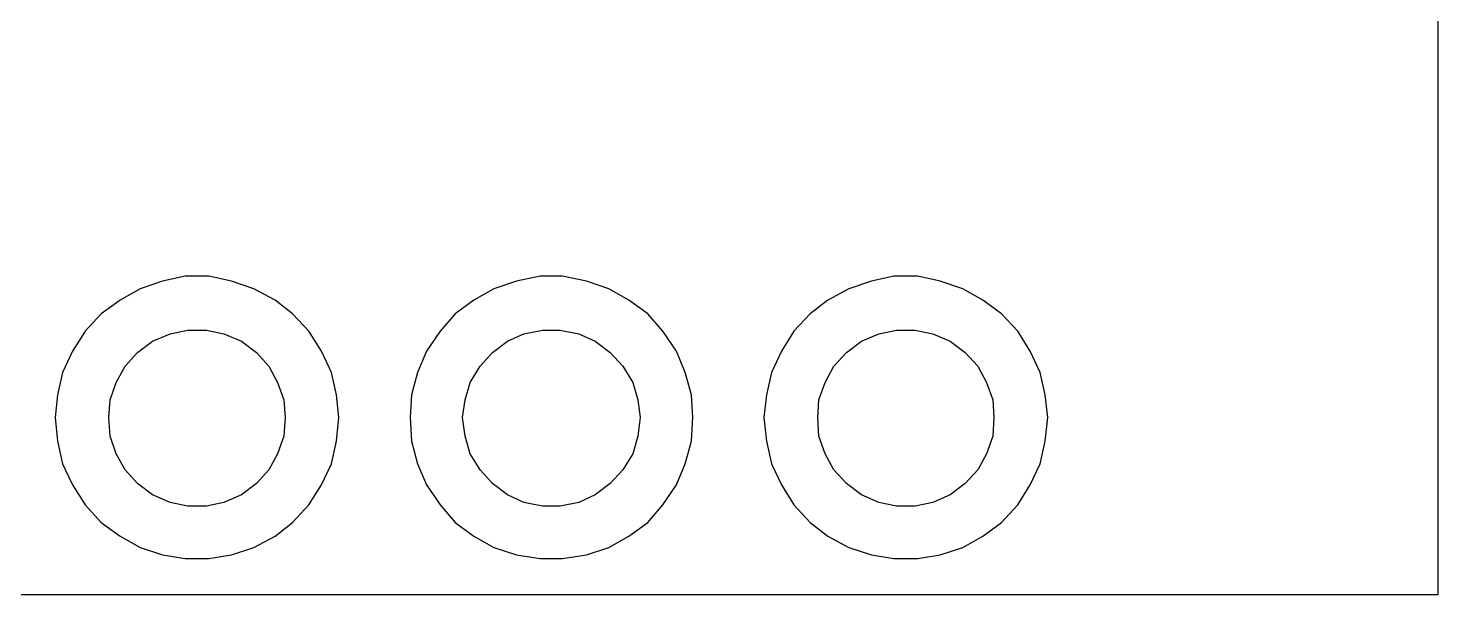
# Model space of a CAD drawing. Header units: inches. Extents: x 45 to 557, y 129 to 755.
# Drawn here: x 378.9 to 491.7, y 128.9 to 174.3 of the extents above; entities that cross this region are included whole.
import ezdxf

# ---------------------------------------------------------------- set-up
doc = ezdxf.new("R2010")
doc.units = ezdxf.units.IN
doc.header["$MEASUREMENT"] = 0
doc.layers.add('Brain', color=7, linetype='Continuous')

msp = doc.modelspace()

# ---------------------------------------------------------------- linework, layer by layer
at = {"layer": 'Brain', "color": 7, "lineweight": 25, "true_color": 0xffffff}
for points in [[(491.7, 178.2), (491.7, 128.9)], [(403.8, 143.1), (403.6, 144.9), (403.2, 146.7), (402.4, 148.4), (401.4, 150), (400.1, 151.4), (398.7, 152.5), (397, 153.4), (395.2, 154), (393.4, 154.4), (391.5, 154.4), (389.7, 154), (387.9, 153.4), (386.3, 152.5), (384.8, 151.4), (383.5, 150), (382.5, 148.4), (381.7, 146.7), (381.3, 144.9), (381.1, 143.1)], [(432.1, 143.1), (432, 144.9), (431.5, 146.7), (430.8, 148.4), (429.7, 150), (428.5, 151.4), (427, 152.5), (425.4, 153.4), (423.6, 154), (421.7, 154.4), (419.9, 154.4), (418, 154), (416.2, 153.4), (414.6, 152.5), (413.1, 151.4), (411.9, 150), (410.8, 148.4), (410.1, 146.7), (409.6, 144.9), (409.5, 143.1)], [(460.5, 143.1), (460.3, 144.9), (459.9, 146.7), (459.1, 148.4), (458.1, 150), (456.8, 151.4), (455.3, 152.5), (453.7, 153.4), (451.9, 154), (450.1, 154.4), (448.2, 154.4), (446.4, 154), (444.6, 153.4), (442.9, 152.5), (441.5, 151.4), (440.2, 150), (439.2, 148.4), (438.4, 146.7), (438, 144.9), (437.8, 143.1)], [(385.4, 143.1), (385.5, 144.5), (386, 145.9), (386.7, 147.2), (387.7, 148.3), (388.9, 149.2), (390.3, 149.8), (391.7, 150.1), (393.2, 150.1), (394.6, 149.8), (396, 149.2), (397.2, 148.3), (398.2, 147.2), (398.9, 145.9), (399.4, 144.5), (399.5, 143.1)], [(413.7, 143.1), (413.9, 144.5), (414.3, 145.9), (415.1, 147.2), (416.1, 148.3), (417.3, 149.2), (418.6, 149.8), (420.1, 150.1), (421.5, 150.1), (423, 149.8), (424.3, 149.2), (425.5, 148.3), (426.5, 147.2), (427.3, 145.9), (427.7, 144.5), (427.9, 143.1)], [(442.1, 143.1), (442.2, 144.5), (442.7, 145.9), (443.4, 147.2), (444.4, 148.3), (445.6, 149.2), (447, 149.8), (448.4, 150.1), (449.9, 150.1), (451.3, 149.8), (452.7, 149.2), (453.9, 148.3), (454.9, 147.2), (455.6, 145.9), (456.1, 144.5), (456.2, 143.1)], [(381.1, 143.1), (381.3, 141.2), (381.7, 139.4), (382.5, 137.7), (383.5, 136.1), (384.8, 134.7), (386.3, 133.6), (387.9, 132.7), (389.7, 132.1), (391.5, 131.8), (393.4, 131.8), (395.2, 132.1), (397, 132.7), (398.7, 133.6), (400.1, 134.7), (401.4, 136.1), (402.4, 137.7), (403.2, 139.4), (403.6, 141.2), (403.8, 143.1)], [(399.5, 143.1), (399.4, 141.6), (398.9, 140.2), (398.2, 138.9), (397.2, 137.8), (396, 136.9), (394.6, 136.3), (393.2, 136), (391.7, 136), (390.3, 136.3), (388.9, 136.9), (387.7, 137.8), (386.7, 138.9), (386, 140.2), (385.5, 141.6), (385.4, 143.1)], [(409.5, 143.1), (409.6, 141.2), (410.1, 139.4), (410.8, 137.7), (411.9, 136.1), (413.1, 134.7), (414.6, 133.6), (416.2, 132.7), (418, 132.1), (419.9, 131.8), (421.7, 131.8), (423.6, 132.1), (425.4, 132.7), (427, 133.6), (428.5, 134.7), (429.7, 136.1), (430.8, 137.7), (431.5, 139.4), (432, 141.2), (432.1, 143.1)], [(427.9, 143.1), (427.7, 141.6), (427.3, 140.2), (426.5, 138.9), (425.5, 137.8), (424.3, 136.9), (423, 136.3), (421.5, 136), (420.1, 136), (418.6, 136.3), (417.3, 136.9), (416.1, 137.8), (415.1, 138.9), (414.3, 140.2), (413.9, 141.6), (413.7, 143.1)], [(437.8, 143.1), (438, 141.2), (438.4, 139.4), (439.2, 137.7), (440.2, 136.1), (441.5, 134.7), (442.9, 133.6), (444.6, 132.7), (446.4, 132.1), (448.2, 131.8), (450.1, 131.8), (451.9, 132.1), (453.7, 132.7), (455.3, 133.6), (456.8, 134.7), (458.1, 136.1), (459.1, 137.7), (459.9, 139.4), (460.3, 141.2), (460.5, 143.1)], [(456.2, 143.1), (456.1, 141.6), (455.6, 140.2), (454.9, 138.9), (453.9, 137.8), (452.7, 136.9), (451.3, 136.3), (449.9, 136), (448.4, 136), (447, 136.3), (445.6, 136.9), (444.4, 137.8), (443.4, 138.9), (442.7, 140.2), (442.2, 141.6), (442.1, 143.1)], [(491.7, 128.9), (264.9, 128.9)]]:
    msp.add_lwpolyline(points, dxfattribs=at)

doc.saveas('drawing.dxf')
